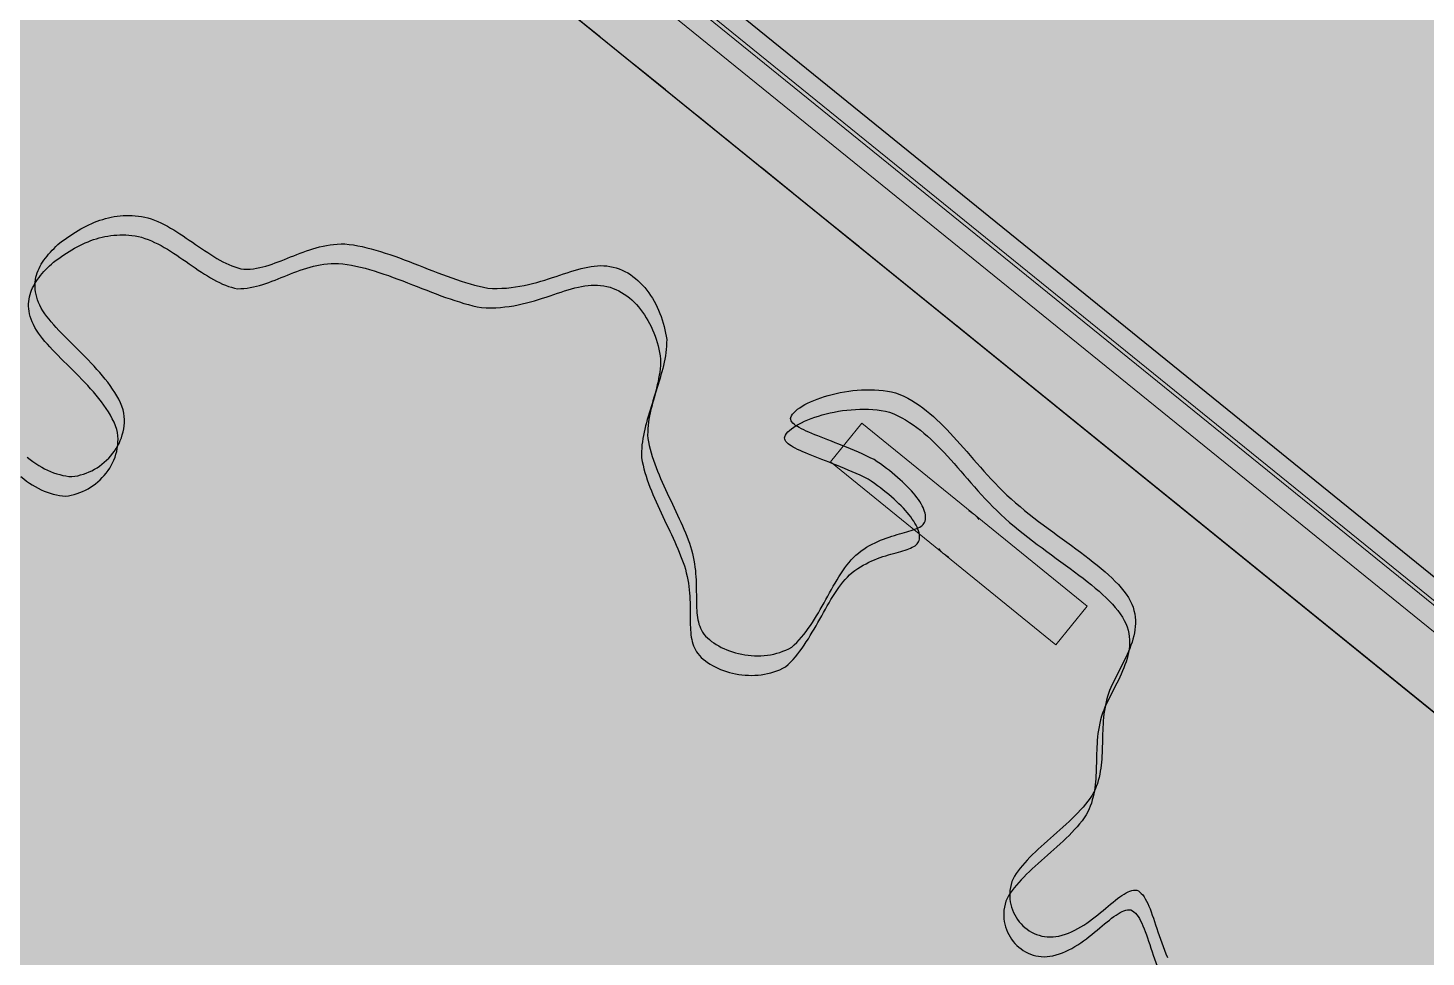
# Model space of a CAD drawing. Header units: metres. Extents: x 507649 to 508899, y 6966965 to 6967377.
# Drawn here: x 507818.413 to 507821.784, y 6967136.182 to 6967138.422 of the extents above; entities that cross this region are included whole.
import ezdxf

# ---------------------------------------------------------------- set-up
doc = ezdxf.new("R2010")
doc.units = ezdxf.units.M
doc.linetypes.add('Grid Line', pattern=[2.1, 1.2, -0.3, 0.3, -0.3])
doc.linetypes.add('Overhead', pattern=[0.004, 0.0025, -0.0015])
doc.layers.get('DEFPOINTS').update_dxf_attribs({"color": 11})
for name, color, linetype, lineweight in [('A-FLOR-OVHD', 252, 'Overhead', 5), ('A-WALL', 252, 'Continuous', 5), ('A-WALL-FNSH', 252, 'Continuous', 5), ('F-FIRE', 252, 'Continuous', 5)]:
    doc.layers.add(name, color=color, linetype=linetype, lineweight=lineweight)
for name, color, linetype in [('C_ARCH_BUILDING_OUTLINE', 5, 'Continuous'), ('C_TEXT_2.5', 7, 'Continuous'), ('mga2020VEG_TREE', 252, 'Continuous'), ('VEG_TREE', 252, 'Continuous')]:
    doc.layers.add(name, color=color, linetype=linetype)
doc.layers.add('C_HATCH_PR_BUILDING', color=7, linetype='Continuous', true_color=0xffffff)
doc.layers.add('HATCH_PAVEMENT_FOOTPATH', color=7, linetype='Continuous', true_color=0xffe8a3)
doc.layers.add('S-GRID', color=47, linetype='Continuous', lineweight=5, plot=False)

# ---------------------------------------------------------------- blocks, each defined once
blk = doc.blocks.new('XD_HATCH')
at = {"layer": 'C_HATCH_PR_BUILDING'}
h = blk.add_hatch(color=256, dxfattribs=at)
h.dxf.hatch_style = 1
h.paths.add_polyline_path([(507766.7115, 6967255.4419), (507736.5225, 6967229.2026), (507736.7065, 6967228.9886), (507736.6866, 6967228.9713), (507782.5664, 6967176.2259), (507795.6608, 6967161.1606), (507797.004, 6967162.3282), (507817.315, 6967142.7075), (507816.1899, 6967141.3183), (507902.111, 6967071.7319), (507911.8012, 6967083.7195), (507919.9177, 6967093.7604), (507927.2652, 6967102.8327), (507888.2111, 6967134.4624), (507891.1024, 6967138.2676), (507841.6235, 6967217.7421), (507824.7665, 6967203.095), (507829.3108, 6967190.6071), (507825.7524, 6967187.5143), (507795.4936, 6967222.4037)])
at = {"layer": 'HATCH_PAVEMENT_FOOTPATH'}
h = blk.add_hatch(color=256, dxfattribs=at)
h.dxf.hatch_style = 1
h.paths.add_polyline_path([(507816.1899, 6967141.3183), (507817.315, 6967142.7075), (507797.004, 6967162.3282), (507795.6608, 6967161.1606), (507782.5664, 6967176.2259), (507736.6866, 6967228.9713), (507736.7065, 6967228.9886), (507736.5214, 6967229.2015), (507736.2447, 6967228.918), (507736.5536, 6967228.4035), (507736.811, 6967227.9749), (507737.0684, 6967227.5462), (507737.3258, 6967227.1176), (507737.5832, 6967226.6889), (507737.8465, 6967226.2505), (507738.098, 6967225.8316), (507738.3554, 6967225.4029), (507738.6128, 6967224.9743), (507738.8702, 6967224.5456), (507739.1276, 6967224.1169), (507739.4345, 6967223.6057), (507739.6474, 6967223.266), (507739.9128, 6967222.8423), (507740.1782, 6967222.4185), (507740.4436, 6967221.9948), (507740.7089, 6967221.571), (507740.9743, 6967221.1472), (507741.2396, 6967220.7233), (507741.4107, 6967220.45), (507741.5049, 6967220.2995), (507741.7701, 6967219.8757), (507742.0353, 6967219.4518), (507742.3005, 6967219.0279), (507742.5657, 6967218.604), (507742.8309, 6967218.1801), (507743.096, 6967217.7562), (507743.3869, 6967217.2909), (507743.6292, 6967216.9125), (507743.9006, 6967216.4936), (507744.2244, 6967216.0001), (507744.4502, 6967215.6601), (507744.7285, 6967215.2457), (507745.0844, 6967214.7227), (507745.292, 6967214.4218), (507745.5774, 6967214.0122), (507745.865, 6967213.6043), (507746.1549, 6967213.1979), (507746.4471, 6967212.7932), (507746.7414, 6967212.39), (507747.038, 6967211.9885), (507747.3368, 6967211.5886), (507747.6378, 6967211.1904), (507747.9409, 6967210.7938), (507748.2463, 6967210.3989), (507748.5538, 6967210.0057), (507748.8634, 6967209.6142), (507749.1752, 6967209.2244), (507749.4892, 6967208.8363), (507749.8053, 6967208.45), (507750.1235, 6967208.0653), (507750.4438, 6967207.6825), (507750.7662, 6967207.3014), (507751.0907, 6967206.9221), (507751.4173, 6967206.5446), (507751.5715, 6967206.3679), (507751.7476, 6967206.173), (507752.4181, 6967205.4312), (507753.0887, 6967204.6893), (507753.7593, 6967203.9475), (507754.5816, 6967203.0378), (507755.1118, 6967202.4794), (507755.8005, 6967201.7543), (507756.4891, 6967201.0292), (507757.1778, 6967200.3041), (507757.8664, 6967199.579), (507758.555, 6967198.8539), (507758.7322, 6967198.6674), (507759.2437, 6967198.1288), (507759.9323, 6967197.4037), (507760.6209, 6967196.6786), (507761.3096, 6967195.9535), (507761.9982, 6967195.2284), (507762.6869, 6967194.5033), (507763.3755, 6967193.7782), (507764.0641, 6967193.0531), (507764.7528, 6967192.328), (507765.2763, 6967191.7767), (507765.4414, 6967191.6028), (507766.1301, 6967190.8777), (507766.8187, 6967190.1526), (507767.5073, 6967189.4275), (507768.196, 6967188.7024), (507768.8846, 6967187.9773), (507769.5732, 6967187.2522), (507770.2619, 6967186.5271), (507770.9505, 6967185.802), (507771.6392, 6967185.0769), (507772.3278, 6967184.3518), (507773.0164, 6967183.6267), (507773.7051, 6967182.9016), (507774.3937, 6967182.1765), (507775.0824, 6967181.4514), (507775.771, 6967180.7263), (507776.4596, 6967180.0012), (507777.1483, 6967179.2761), (507777.8369, 6967178.551), (507778.5256, 6967177.8259), (507779.2142, 6967177.1008), (507779.9028, 6967176.3756), (507780.5915, 6967175.6505), (507781.2801, 6967174.9254), (507781.9687, 6967174.2003), (507782.6574, 6967173.4752), (507783.346, 6967172.7501), (507784.0347, 6967172.025), (507784.7233, 6967171.2999), (507785.4119, 6967170.5748), (507786.1006, 6967169.8497), (507786.7892, 6967169.1246), (507787.4779, 6967168.3995), (507788.1665, 6967167.6744), (507788.8551, 6967166.9493), (507789.5438, 6967166.2242), (507790.2324, 6967165.4991), (507790.921, 6967164.774), (507791.6097, 6967164.0489), (507792.2983, 6967163.3238), (507792.987, 6967162.5987), (507793.6756, 6967161.8736), (507794.3642, 6967161.1484), (507795.0529, 6967160.4233), (507795.725, 6967159.7157), (507796.2809, 6967160.1993), (507797.07, 6967160.8858), (507797.2347, 6967160.7271), (507797.9547, 6967160.0331), (507798.6747, 6967159.3391), (507799.3947, 6967158.6451), (507800.1147, 6967157.9511), (507800.8347, 6967157.2571), (507801.5547, 6967156.5632), (507802.2747, 6967155.8692), (507802.9946, 6967155.1752), (507803.7146, 6967154.4812), (507804.4346, 6967153.7872), (507805.1546, 6967153.0932), (507805.8746, 6967152.3992), (507806.5946, 6967151.7053), (507807.3146, 6967151.0113), (507808.0346, 6967150.3173), (507808.7546, 6967149.6233), (507809.4745, 6967148.9293), (507810.1945, 6967148.2353), (507810.9145, 6967147.5413), (507811.6345, 6967146.8474), (507812.3545, 6967146.1534), (507813.0745, 6967145.4594), (507813.7945, 6967144.7654), (507814.5145, 6967144.0714), (507815.2345, 6967143.3774), (507815.8606, 6967142.7739), (507815.6056, 6967142.4588), (507814.9766, 6967141.6814), (507814.3476, 6967140.904), (507813.9412, 6967140.4659), (507814.0911, 6967140.3079), (507816.8801, 6967137.4403), (507817.5688, 6967136.7152), (507818.2574, 6967135.9901), (507818.946, 6967135.2649), (507819.6347, 6967134.5398), (507820.3233, 6967133.8147), (507821.145, 6967132.9496), (507821.7085, 6967132.3756), (507822.4091, 6967131.6621), (507823.1097, 6967130.9485), (507823.8103, 6967130.235), (507824.5109, 6967129.5214), (507825.2115, 6967128.8078), (507825.9121, 6967128.0943), (507826.6127, 6967127.3807), (507827.3133, 6967126.6672), (507828.0139, 6967125.9536), (507828.7145, 6967125.2401), (507828.9683, 6967124.9815), (507829.4231, 6967124.5396), (507830.1403, 6967123.8427), (507830.8575, 6967123.1459), (507831.5747, 6967122.449), (507832.292, 6967121.7522), (507833.0092, 6967121.0553), (507833.7264, 6967120.3585), (507834.4436, 6967119.6616), (507835.1608, 6967118.9647), (507835.878, 6967118.2679), (507836.2686, 6967117.8883), (507836.6079, 6967117.5998), (507837.3697, 6967116.952), (507838.1315, 6967116.3042), (507838.8933, 6967115.6564), (507839.6552, 6967115.0086), (507840.417, 6967114.3608), (507841.1788, 6967113.713), (507841.9406, 6967113.0652), (507842.7024, 6967112.4173), (507843.4642, 6967111.7695), (507844.226, 6967111.1217), (507844.9878, 6967110.4739), (507845.7496, 6967109.8261), (507846.5114, 6967109.1783), (507847.2732, 6967108.5305), (507848.035, 6967107.8827), (507848.7968, 6967107.2349), (507849.5586, 6967106.5871), (507850.3204, 6967105.9393), (507851.0822, 6967105.2915), (507851.844, 6967104.6437), (507852.6058, 6967103.9959), (507853.3676, 6967103.3481), (507854.1294, 6967102.7002), (507854.8912, 6967102.0524), (507855.6531, 6967101.4046), (507856.4149, 6967100.7568), (507856.6351, 6967100.5696), (507857.1905, 6967100.1358), (507857.9786, 6967099.5203), (507858.7667, 6967098.9048), (507859.5549, 6967098.2894), (507860.343, 6967097.6739), (507861.1312, 6967097.0584), (507861.9193, 6967096.4429), (507862.7074, 6967095.8274), (507863.4956, 6967095.2119), (507864.2837, 6967094.5964), (507865.0719, 6967093.9809), (507865.86, 6967093.3654), (507866.6481, 6967092.7499), (507867.0864, 6967092.4077), (507867.4386, 6967092.1413), (507868.2363, 6967091.5383), (507869.034, 6967090.9352), (507869.8317, 6967090.3321), (507870.6294, 6967089.7291), (507871.4271, 6967089.126), (507872.2248, 6967088.5229), (507873.0225, 6967087.9198), (507873.8202, 6967087.3168), (507874.6178, 6967086.7137), (507875.4155, 6967086.1106), (507876.2132, 6967085.5076), (507877.0109, 6967084.9045), (507877.8086, 6967084.3014), (507878.6063, 6967083.6984), (507879.394, 6967083.1043), (507880.2421, 6967082.5744), (507881.0901, 6967082.0445), (507881.9382, 6967081.5147), (507882.7863, 6967080.9848), (507883.6344, 6967080.455), (507884.4825, 6967079.9251), (507885.3306, 6967079.3952), (507886.1786, 6967078.8654), (507887.0267, 6967078.3355), (507887.8748, 6967077.8056), (507888.7229, 6967077.2758), (507889.571, 6967076.7459), (507890.419, 6967076.216), (507890.7858, 6967075.9869), (507891.2671, 6967075.6862), (507892.1152, 6967075.1563), (507892.9633, 6967074.6264), (507893.8114, 6967074.0966), (507894.6595, 6967073.5667), (507895.5069, 6967073.0375), (507895.9324, 6967072.7866), (507896.3677, 6967072.553), (507896.8119, 6967072.337), (507897.2644, 6967072.1389), (507897.7245, 6967071.9591), (507898.1914, 6967071.7978), (507898.3929, 6967071.7345), (507898.6643, 6967071.6553), (507899.1426, 6967071.5318), (507899.6255, 6967071.4275), (507900.1121, 6967071.3427), (507900.6017, 6967071.2774), (507901.0936, 6967071.2317), (507901.5868, 6967071.2057), (507902.0807, 6967071.1995), (507902.5745, 6967071.2132), (507903.0674, 6967071.2465), (507903.1734, 6967071.258), (507902.2987, 6967071.9641), (507902.111, 6967071.7319)])
blk = doc.blocks.new('BAC V TREE')
for p, q in [((2.4133, 15.3177), (2.4434, 15.3314)), ((2.4434, 15.3314), (2.4738, 15.3443)), ((2.4738, 15.3443), (2.5043, 15.3562)), ((2.5043, 15.3562), (2.5351, 15.3672)), ((2.5351, 15.3672), (2.5661, 15.3773)), ((2.5661, 15.3773), (2.5974, 15.3863)), ((2.5974, 15.3863), (2.6289, 15.3944)), ((2.6289, 15.3944), (2.6606, 15.4014)), ((2.6606, 15.4014), (2.6927, 15.4073)), ((2.6927, 15.4073), (2.725, 15.4121)), ((2.725, 15.4121), (2.7576, 15.4158)), ((2.7576, 15.4158), (2.7906, 15.4184)), ((2.7906, 15.4184), (2.8238, 15.4197)), ((2.8238, 15.4197), (2.8574, 15.4198)), ((2.8574, 15.4198), (2.8913, 15.4187)), ((2.8913, 15.4187), (2.9256, 15.4163)), ((2.9256, 15.4163), (2.9602, 15.4126)), ((2.9602, 15.4126), (2.9952, 15.4076)), ((2.9952, 15.4076), (3.0306, 15.4012)), ((3.0306, 15.4012), (3.0664, 15.3934)), ((3.0664, 15.3934), (3.1027, 15.3817)), ((3.1027, 15.3817), (3.1389, 15.3684)), ((3.1389, 15.3684), (3.1748, 15.3535)), ((3.1748, 15.3535), (3.2106, 15.3371)), ((3.2106, 15.3371), (3.2462, 15.3195)), ((2.1492, 15.1596), (2.178, 15.1799)), ((2.178, 15.1799), (2.207, 15.1996)), ((2.207, 15.1996), (2.236, 15.2186)), ((2.236, 15.2186), (2.2652, 15.237)), ((2.2652, 15.237), (2.2945, 15.2547)), ((2.2945, 15.2547), (2.3239, 15.2716)), ((2.3239, 15.2716), (2.3535, 15.2878)), ((2.3535, 15.2878), (2.3833, 15.3031)), ((2.3833, 15.3031), (2.4133, 15.3177)), ((3.2462, 15.3195), (3.2816, 15.3007)), ((3.2816, 15.3007), (3.3168, 15.2809)), ((3.3168, 15.2809), (3.3519, 15.2602)), ((3.3519, 15.2602), (3.3868, 15.2386)), ((3.3868, 15.2386), (3.4215, 15.2165)), ((3.4215, 15.2165), (3.4561, 15.1937)), ((3.4561, 15.1937), (3.4906, 15.1706)), ((1.9855, 15.014), (2.0055, 15.0352)), ((2.0055, 15.0352), (2.0261, 15.0561)), ((2.0261, 15.0561), (2.0475, 15.0767)), ((2.0475, 15.0767), (2.0694, 15.0971)), ((2.0694, 15.0971), (2.0918, 15.1173)), ((2.0918, 15.1173), (2.1205, 15.1387)), ((2.1205, 15.1387), (2.1492, 15.1596)), ((3.4906, 15.1706), (3.5249, 15.1472)), ((3.5249, 15.1472), (3.5591, 15.1237)), ((3.5591, 15.1237), (3.5932, 15.1001)), ((3.5932, 15.1001), (3.6272, 15.0766)), ((3.6272, 15.0766), (3.6611, 15.0534)), ((3.6611, 15.0534), (3.6948, 15.0305)), ((3.6948, 15.0305), (3.7285, 15.0082)), ((4.7867, 15.0155), (4.8223, 15.0284)), ((4.8223, 15.0284), (4.8583, 15.0407)), ((4.8583, 15.0407), (4.8948, 15.0523)), ((4.8948, 15.0523), (4.9317, 15.063)), ((4.9317, 15.063), (4.969, 15.0728)), ((4.969, 15.0728), (5.0069, 15.0815)), ((5.0069, 15.0815), (5.0453, 15.089)), ((5.0453, 15.089), (5.0843, 15.0952)), ((5.0843, 15.0952), (5.124, 15.1)), ((5.124, 15.1), (5.1643, 15.1031)), ((5.1643, 15.1031), (5.2054, 15.1046)), ((5.2054, 15.1046), (5.2472, 15.1042)), ((5.2472, 15.1042), (5.2946, 15.0997)), ((5.2946, 15.0997), (5.3427, 15.0933)), ((5.3427, 15.0933), (5.3915, 15.085)), ((5.3915, 15.085), (5.4409, 15.075)), ((5.4409, 15.075), (5.4909, 15.0635)), ((5.4909, 15.0635), (5.5414, 15.0506)), ((5.5414, 15.0506), (5.5924, 15.0363)), ((5.5924, 15.0363), (5.6439, 15.0208)), ((5.6439, 15.0208), (5.6957, 15.0042)), ((1.8714, 14.8574), (1.8846, 14.8808)), ((1.8846, 14.8808), (1.8989, 14.9038)), ((1.8989, 14.9038), (1.9143, 14.9265)), ((1.9143, 14.9265), (1.9307, 14.9488)), ((1.9307, 14.9488), (1.9481, 14.9708)), ((1.9481, 14.9708), (1.9664, 14.9926)), ((1.9664, 14.9926), (1.9855, 15.014)), ((3.7285, 15.0082), (3.7621, 14.9864)), ((3.7621, 14.9864), (3.7956, 14.9654)), ((3.7956, 14.9654), (3.8291, 14.9452)), ((3.8291, 14.9452), (3.8624, 14.9261)), ((3.8624, 14.9261), (3.8957, 14.9081)), ((3.8957, 14.9081), (3.929, 14.8913)), ((3.929, 14.8913), (3.9622, 14.8759)), ((3.9622, 14.8759), (3.9954, 14.862)), ((4.3734, 14.8604), (4.4077, 14.8707)), ((4.4077, 14.8707), (4.4418, 14.8818)), ((4.4418, 14.8818), (4.4759, 14.8937)), ((4.4759, 14.8937), (4.51, 14.9063)), ((4.51, 14.9063), (4.5441, 14.9194)), ((4.5441, 14.9194), (4.5783, 14.9329)), ((4.5783, 14.9329), (4.6125, 14.9467)), ((4.6125, 14.9467), (4.6469, 14.9606)), ((4.6469, 14.9606), (4.6815, 14.9746)), ((4.6815, 14.9746), (4.7163, 14.9885)), ((4.7163, 14.9885), (4.7513, 15.0022)), ((4.7513, 15.0022), (4.7867, 15.0155)), ((5.6957, 15.0042), (5.7479, 14.9867)), ((5.7479, 14.9867), (5.8003, 14.9684)), ((5.8003, 14.9684), (5.853, 14.9493)), ((5.853, 14.9493), (5.9058, 14.9297)), ((5.9058, 14.9297), (5.9588, 14.9096)), ((5.9588, 14.9096), (6.0119, 14.8892)), ((6.0119, 14.8892), (6.065, 14.8685)), ((6.065, 14.8685), (6.118, 14.8478)), ((8.0468, 14.8632), (8.0814, 14.8644)), ((8.0814, 14.8644), (8.1156, 14.8635)), ((1.817, 14.6831), (1.8203, 14.7093)), ((1.8203, 14.7093), (1.8252, 14.735)), ((1.8252, 14.735), (1.8317, 14.7603)), ((1.8317, 14.7603), (1.8396, 14.7851)), ((1.8396, 14.7851), (1.8489, 14.8096)), ((1.8489, 14.8096), (1.8595, 14.8337)), ((1.8595, 14.8337), (1.8714, 14.8574)), ((3.9954, 14.862), (4.0285, 14.8498)), ((4.0285, 14.8498), (4.0616, 14.8393)), ((4.0616, 14.8393), (4.0947, 14.8307)), ((4.0947, 14.8307), (4.1278, 14.8242)), ((4.1278, 14.8242), (4.1638, 14.8247)), ((4.1638, 14.8247), (4.1994, 14.8269)), ((4.1994, 14.8269), (4.2347, 14.8308)), ((4.2347, 14.8308), (4.2697, 14.8363)), ((4.2697, 14.8363), (4.3045, 14.8431)), ((4.3045, 14.8431), (4.339, 14.8512)), ((4.339, 14.8512), (4.3734, 14.8604)), ((6.118, 14.8478), (6.171, 14.827)), ((6.171, 14.827), (6.2239, 14.8065)), ((6.2239, 14.8065), (6.2766, 14.7862)), ((6.2766, 14.7862), (6.3291, 14.7662)), ((6.3291, 14.7662), (6.3813, 14.7468)), ((6.3813, 14.7468), (6.4332, 14.7281)), ((6.4332, 14.7281), (6.4847, 14.7101)), ((6.4847, 14.7101), (6.5358, 14.693)), ((7.4624, 14.7044), (7.5057, 14.718)), ((7.5057, 14.718), (7.5483, 14.7318)), ((7.5483, 14.7318), (7.5902, 14.7457)), ((7.5902, 14.7457), (7.6315, 14.7595)), ((7.6315, 14.7595), (7.6722, 14.7731)), ((7.6722, 14.7731), (7.7122, 14.7863)), ((7.7122, 14.7863), (7.7516, 14.799)), ((7.7516, 14.799), (7.7904, 14.811)), ((7.7904, 14.811), (7.8287, 14.8221)), ((7.8287, 14.8221), (7.8663, 14.8323)), ((7.8663, 14.8323), (7.9035, 14.8413)), ((7.9035, 14.8413), (7.9401, 14.8491)), ((7.9401, 14.8491), (7.9761, 14.8554)), ((7.9761, 14.8554), (8.0117, 14.8602)), ((8.0117, 14.8602), (8.0468, 14.8632)), ((8.1156, 14.8635), (8.1493, 14.8604)), ((8.1493, 14.8604), (8.1851, 14.8555)), ((8.1851, 14.8555), (8.22, 14.8484)), ((8.22, 14.8484), (8.2541, 14.8392)), ((8.2541, 14.8392), (8.2874, 14.828)), ((8.2874, 14.828), (8.3198, 14.8149)), ((8.3198, 14.8149), (8.3513, 14.7999)), ((8.3513, 14.7999), (8.3819, 14.7832)), ((8.3819, 14.7832), (8.4116, 14.7647)), ((8.4116, 14.7647), (8.4404, 14.7446)), ((8.4404, 14.7446), (8.4682, 14.7229)), ((8.4682, 14.7229), (8.4951, 14.6998)), ((1.8154, 14.6565), (1.817, 14.6831)), ((1.8154, 14.6295), (1.8154, 14.6565)), ((1.8172, 14.602), (1.8154, 14.6295)), ((1.8209, 14.574), (1.8172, 14.602)), ((1.8265, 14.5455), (1.8209, 14.574)), ((6.5358, 14.693), (6.5864, 14.6768)), ((6.5864, 14.6768), (6.6365, 14.6618)), ((6.6365, 14.6618), (6.686, 14.6481)), ((6.686, 14.6481), (6.7349, 14.6357)), ((6.7349, 14.6357), (6.7831, 14.6249)), ((6.7831, 14.6249), (6.8306, 14.6156)), ((6.8306, 14.6156), (6.8841, 14.6127)), ((6.8841, 14.6127), (6.9368, 14.612)), ((6.9368, 14.612), (6.9886, 14.6133)), ((6.9886, 14.6133), (7.0395, 14.6165)), ((7.0395, 14.6165), (7.0897, 14.6214)), ((7.0897, 14.6214), (7.139, 14.6278)), ((7.139, 14.6278), (7.1874, 14.6357)), ((7.1874, 14.6357), (7.2352, 14.6449)), ((7.2352, 14.6449), (7.2821, 14.6551)), ((7.2821, 14.6551), (7.3283, 14.6664)), ((7.3283, 14.6664), (7.3737, 14.6784)), ((7.3737, 14.6784), (7.4184, 14.6911)), ((7.4184, 14.6911), (7.4624, 14.7044)), ((8.4951, 14.6998), (8.5211, 14.6753)), ((8.5211, 14.6753), (8.546, 14.6494)), ((8.546, 14.6494), (8.57, 14.6223)), ((8.57, 14.6223), (8.593, 14.594)), ((8.593, 14.594), (8.615, 14.5646)), ((8.615, 14.5646), (8.6359, 14.5343)), ((1.834, 14.5165), (1.8265, 14.5455)), ((1.8436, 14.487), (1.834, 14.5165)), ((1.8552, 14.4569), (1.8436, 14.487)), ((1.869, 14.4264), (1.8552, 14.4569)), ((1.885, 14.3952), (1.869, 14.4264)), ((8.6359, 14.5343), (8.6558, 14.5029)), ((8.6558, 14.5029), (8.6746, 14.4707)), ((8.6746, 14.4707), (8.6924, 14.4377)), ((8.6924, 14.4377), (8.7091, 14.4041)), ((8.7091, 14.4041), (8.7247, 14.3697)), ((1.9033, 14.3635), (1.885, 14.3952)), ((1.9239, 14.3312), (1.9033, 14.3635)), ((1.9463, 14.3012), (1.9239, 14.3312)), ((1.9704, 14.2709), (1.9463, 14.3012)), ((1.996, 14.2403), (1.9704, 14.2709)), ((8.7247, 14.3697), (8.7392, 14.3348)), ((8.7392, 14.3348), (8.7525, 14.2995)), ((8.7525, 14.2995), (8.7648, 14.2637)), ((8.7648, 14.2637), (8.7759, 14.2276)), ((2.0229, 14.2096), (1.996, 14.2403)), ((2.0511, 14.1786), (2.0229, 14.2096)), ((2.0803, 14.1473), (2.0511, 14.1786)), ((2.1105, 14.1158), (2.0803, 14.1473)), ((2.1415, 14.0841), (2.1105, 14.1158)), ((8.7759, 14.2276), (8.7858, 14.1912)), ((8.7858, 14.1912), (8.7945, 14.1547)), ((8.7945, 14.1547), (8.8021, 14.1181)), ((8.8021, 14.1181), (8.8085, 14.0814)), ((2.1733, 14.052), (2.1415, 14.0841)), ((2.2056, 14.0197), (2.1733, 14.052)), ((2.2384, 13.9871), (2.2056, 14.0197)), ((2.2716, 13.9543), (2.2384, 13.9871)), ((2.3049, 13.9211), (2.2716, 13.9543)), ((8.8086, 13.9362), (8.8044, 13.9004)), ((8.8085, 14.0814), (8.8136, 14.0448)), ((8.8116, 13.9722), (8.8086, 13.9362)), ((8.8133, 14.0084), (8.8116, 13.9722)), ((8.8136, 14.0448), (8.8133, 14.0084)), ((2.3383, 13.8876), (2.3049, 13.9211)), ((2.3716, 13.8539), (2.3383, 13.8876)), ((2.4048, 13.8198), (2.3716, 13.8539)), ((2.4376, 13.7854), (2.4048, 13.8198)), ((2.4701, 13.7507), (2.4376, 13.7854)), ((8.7858, 13.7939), (8.7779, 13.7586)), ((8.7929, 13.8292), (8.7858, 13.7939)), ((8.7991, 13.8648), (8.7929, 13.8292)), ((8.8044, 13.9004), (8.7991, 13.8648)), ((2.5019, 13.7156), (2.4701, 13.7507)), ((2.5331, 13.6802), (2.5019, 13.7156)), ((2.5634, 13.6445), (2.5331, 13.6802)), ((2.5928, 13.6084), (2.5634, 13.6445)), ((8.7504, 13.6534), (8.7403, 13.6185)), ((8.7601, 13.6884), (8.7504, 13.6534)), ((8.7693, 13.7234), (8.7601, 13.6884)), ((8.7779, 13.7586), (8.7693, 13.7234)), ((2.6212, 13.5719), (2.5928, 13.6084)), ((2.6483, 13.5351), (2.6212, 13.5719)), ((2.6741, 13.4979), (2.6483, 13.5351)), ((2.6984, 13.4603), (2.6741, 13.4979)), ((8.698, 13.4793), (8.6874, 13.4446)), ((8.7087, 13.5141), (8.698, 13.4793)), ((8.7194, 13.5489), (8.7087, 13.5141)), ((8.7299, 13.5837), (8.7194, 13.5489)), ((8.7403, 13.6185), (8.7299, 13.5837)), ((10.7832, 13.4663), (10.8301, 13.4736)), ((10.8301, 13.4736), (10.8776, 13.4796)), ((10.8776, 13.4796), (10.9255, 13.4843)), ((10.9255, 13.4843), (10.9736, 13.4876)), ((10.9736, 13.4876), (11.0218, 13.4894)), ((11.0218, 13.4894), (11.0699, 13.4898)), ((11.0699, 13.4898), (11.1179, 13.4885)), ((11.1179, 13.4885), (11.1654, 13.4856)), ((11.1654, 13.4856), (11.2125, 13.481)), ((11.2125, 13.481), (11.2589, 13.4746)), ((11.2589, 13.4746), (11.3046, 13.4663)), ((2.7212, 13.4224), (2.6984, 13.4603)), ((2.7422, 13.384), (2.7212, 13.4224)), ((2.7614, 13.3453), (2.7422, 13.384)), ((2.7786, 13.3061), (2.7614, 13.3453)), ((8.6572, 13.3402), (8.6479, 13.3053)), ((8.6669, 13.375), (8.6572, 13.3402)), ((8.677, 13.4098), (8.6669, 13.375)), ((8.6874, 13.4446), (8.677, 13.4098)), ((10.315, 13.3075), (10.344, 13.3243)), ((10.344, 13.3243), (10.3754, 13.3406)), ((10.3754, 13.3406), (10.4089, 13.3565)), ((10.4089, 13.3565), (10.4444, 13.3719)), ((10.4444, 13.3719), (10.4818, 13.3866)), ((10.4818, 13.3866), (10.5209, 13.4006)), ((10.5209, 13.4006), (10.5616, 13.4139)), ((10.5616, 13.4139), (10.6036, 13.4263)), ((10.6036, 13.4263), (10.647, 13.4378)), ((10.647, 13.4378), (10.6915, 13.4484)), ((10.6915, 13.4484), (10.7369, 13.4579)), ((10.7369, 13.4579), (10.7832, 13.4663)), ((11.3046, 13.4663), (11.3492, 13.4561)), ((11.3492, 13.4561), (11.3957, 13.4374)), ((11.3957, 13.4374), (11.4409, 13.4169)), ((11.4409, 13.4169), (11.485, 13.3944)), ((11.485, 13.3944), (11.5281, 13.3702)), ((11.5281, 13.3702), (11.5702, 13.3443)), ((11.5702, 13.3443), (11.6114, 13.3168)), ((11.6114, 13.3168), (11.6518, 13.2878)), ((2.7937, 13.2665), (2.7786, 13.3061)), ((2.8, 13.2305), (2.7937, 13.2665)), ((2.804, 13.1948), (2.8, 13.2305)), ((2.8057, 13.1595), (2.804, 13.1948)), ((8.6177, 13.1651), (8.6123, 13.1298)), ((8.624, 13.2003), (8.6177, 13.1651)), ((8.6312, 13.2354), (8.624, 13.2003)), ((8.6392, 13.2704), (8.6312, 13.2354)), ((8.6479, 13.3053), (8.6392, 13.2704)), ((10.187, 13.1709), (10.1885, 13.1838)), ((10.1888, 13.1581), (10.187, 13.1709)), ((10.1885, 13.1838), (10.1973, 13.2016)), ((10.1973, 13.2016), (10.2094, 13.2195)), ((10.2094, 13.2195), (10.2247, 13.2374)), ((10.2247, 13.2374), (10.2431, 13.2552)), ((10.2431, 13.2552), (10.2644, 13.2729)), ((10.2644, 13.2729), (10.2884, 13.2903)), ((10.2884, 13.2903), (10.315, 13.3075)), ((11.6518, 13.2878), (11.6914, 13.2572)), ((11.6914, 13.2572), (11.7304, 13.2253)), ((11.7304, 13.2253), (11.7688, 13.1921)), ((11.7688, 13.1921), (11.8067, 13.1576)), ((2.7826, 12.99), (2.7912, 13.0228)), ((2.7912, 13.0228), (2.7978, 13.0562)), ((2.7978, 13.0562), (2.8025, 13.0901)), ((2.8025, 13.0901), (2.8051, 13.1245)), ((2.8051, 13.1245), (2.8057, 13.1595)), ((8.603, 13.023), (8.6025, 12.9871)), ((8.6048, 13.0587), (8.603, 13.023)), ((8.608, 13.0943), (8.6048, 13.0587)), ((8.6123, 13.1298), (8.608, 13.0943)), ((10.1937, 13.1454), (10.1888, 13.1581)), ((10.2017, 13.1328), (10.1937, 13.1454)), ((10.2125, 13.1202), (10.2017, 13.1328)), ((10.2262, 13.1077), (10.2125, 13.1202)), ((10.2425, 13.0952), (10.2262, 13.1077)), ((10.2613, 13.0826), (10.2425, 13.0952)), ((10.2825, 13.07), (10.2613, 13.0826)), ((10.306, 13.0573), (10.2825, 13.07)), ((10.3317, 13.0444), (10.306, 13.0573)), ((10.3594, 13.0314), (10.3317, 13.0444)), ((10.3891, 13.0182), (10.3594, 13.0314)), ((10.4205, 13.0048), (10.3891, 13.0182)), ((11.8067, 13.1576), (11.8442, 13.1219)), ((11.8442, 13.1219), (11.8813, 13.0852)), ((11.8813, 13.0852), (11.9182, 13.0474)), ((11.9182, 13.0474), (11.9549, 13.0087)), ((11.9549, 13.0087), (11.9915, 12.9692)), ((2.7135, 12.8374), (2.7306, 12.8663)), ((2.7306, 12.8663), (2.7461, 12.896)), ((2.7461, 12.896), (2.76, 12.9266)), ((2.76, 12.9266), (2.7722, 12.958)), ((2.7722, 12.958), (2.7826, 12.99)), ((8.6025, 12.9871), (8.6034, 12.951)), ((8.6034, 12.951), (8.6109, 12.9111)), ((8.6109, 12.9111), (8.6198, 12.8711)), ((8.6198, 12.8711), (8.63, 12.8308)), ((10.4537, 12.9912), (10.4205, 13.0048)), ((10.4883, 12.9773), (10.4537, 12.9912)), ((10.5244, 12.963), (10.4883, 12.9773)), ((10.5618, 12.9485), (10.5244, 12.963)), ((10.6004, 12.9336), (10.5618, 12.9485)), ((10.6401, 12.9182), (10.6004, 12.9336)), ((10.6807, 12.9025), (10.6401, 12.9182)), ((10.7221, 12.8863), (10.6807, 12.9025)), ((10.7642, 12.8696), (10.7221, 12.8863)), ((10.8069, 12.8524), (10.7642, 12.8696)), ((10.85, 12.8346), (10.8069, 12.8524)), ((11.9915, 12.9692), (12.0281, 12.9288)), ((12.0281, 12.9288), (12.0647, 12.8877)), ((12.0647, 12.8877), (12.1015, 12.846)), ((1.7296, 12.7429), (1.7607, 12.7179)), ((1.7607, 12.7179), (1.7922, 12.6943)), ((2.5827, 12.6857), (2.6075, 12.7081)), ((2.6075, 12.7081), (2.6313, 12.7318)), ((2.6313, 12.7318), (2.6538, 12.7566)), ((2.6538, 12.7566), (2.6751, 12.7826)), ((2.6751, 12.7826), (2.695, 12.8095)), ((2.695, 12.8095), (2.7135, 12.8374)), ((8.63, 12.8308), (8.6414, 12.7905)), ((8.6414, 12.7905), (8.6538, 12.75)), ((8.6538, 12.75), (8.6673, 12.7094)), ((8.6673, 12.7094), (8.6816, 12.6687)), ((10.8935, 12.8163), (10.85, 12.8346)), ((10.9372, 12.7974), (10.8935, 12.8163)), ((10.9809, 12.7778), (10.9372, 12.7974)), ((11.0246, 12.7576), (10.9809, 12.7778)), ((11.0681, 12.7367), (11.0246, 12.7576)), ((11.1114, 12.715), (11.0681, 12.7367)), ((11.1468, 12.6913), (11.1114, 12.715)), ((12.1015, 12.846), (12.1385, 12.8038)), ((12.1385, 12.8038), (12.1757, 12.761)), ((12.1757, 12.761), (12.2134, 12.7178)), ((12.2134, 12.7178), (12.2515, 12.6743)), ((1.7922, 12.6943), (1.8242, 12.6721)), ((1.8242, 12.6721), (1.8565, 12.6514)), ((1.8565, 12.6514), (1.8891, 12.6321)), ((1.8891, 12.6321), (1.922, 12.6144)), ((1.922, 12.6144), (1.9551, 12.5981)), ((1.9551, 12.5981), (1.9884, 12.5835)), ((1.9884, 12.5835), (2.0218, 12.5704)), ((2.0218, 12.5704), (2.0553, 12.559)), ((2.0553, 12.559), (2.0888, 12.5493)), ((2.0888, 12.5493), (2.1224, 12.5412)), ((2.288, 12.5377), (2.3201, 12.5454)), ((2.3201, 12.5454), (2.3519, 12.5549)), ((2.3519, 12.5549), (2.3832, 12.5659)), ((2.3832, 12.5659), (2.4139, 12.5786)), ((2.4139, 12.5786), (2.444, 12.5929)), ((2.444, 12.5929), (2.4734, 12.6086)), ((2.4734, 12.6086), (2.502, 12.6259)), ((2.502, 12.6259), (2.5298, 12.6445)), ((2.5298, 12.6445), (2.5567, 12.6644)), ((2.5567, 12.6644), (2.5827, 12.6857)), ((8.6816, 12.6687), (8.6969, 12.628)), ((8.6969, 12.628), (8.7129, 12.5872)), ((8.7129, 12.5872), (8.7296, 12.5464)), ((8.7296, 12.5464), (8.7469, 12.5055)), ((11.1815, 12.6672), (11.1468, 12.6913)), ((11.2154, 12.6429), (11.1815, 12.6672)), ((11.2485, 12.6183), (11.2154, 12.6429)), ((11.2808, 12.5935), (11.2485, 12.6183)), ((11.3122, 12.5686), (11.2808, 12.5935)), ((11.3426, 12.5436), (11.3122, 12.5686)), ((11.372, 12.5185), (11.3426, 12.5436)), ((12.2515, 12.6743), (12.2901, 12.6305)), ((12.2901, 12.6305), (12.3293, 12.5865)), ((12.3293, 12.5865), (12.3692, 12.5424)), ((12.3692, 12.5424), (12.4099, 12.4983)), ((2.1224, 12.5412), (2.1559, 12.5349)), ((2.1559, 12.5349), (2.1894, 12.5304)), ((2.1894, 12.5304), (2.2227, 12.5276)), ((2.2227, 12.5276), (2.2555, 12.5317)), ((2.2555, 12.5317), (2.288, 12.5377)), ((8.7469, 12.5055), (8.7646, 12.4647)), ((8.7646, 12.4647), (8.7829, 12.4239)), ((8.7829, 12.4239), (8.8014, 12.3832)), ((11.4005, 12.4933), (11.372, 12.5185)), ((11.4278, 12.4682), (11.4005, 12.4933)), ((11.454, 12.4431), (11.4278, 12.4682)), ((11.479, 12.4181), (11.454, 12.4431)), ((11.5028, 12.3933), (11.479, 12.4181)), ((11.5254, 12.3687), (11.5028, 12.3933)), ((12.4099, 12.4983), (12.4514, 12.4542)), ((12.4514, 12.4542), (12.4939, 12.4102)), ((12.4939, 12.4102), (12.5373, 12.3664)), ((8.8014, 12.3832), (8.8203, 12.3425)), ((8.8203, 12.3425), (8.8393, 12.3019)), ((8.8393, 12.3019), (8.8584, 12.2614)), ((8.8584, 12.2614), (8.8775, 12.2211)), ((11.5466, 12.3443), (11.5254, 12.3687)), ((11.5665, 12.3202), (11.5466, 12.3443)), ((11.585, 12.2963), (11.5665, 12.3202)), ((11.602, 12.2729), (11.585, 12.2963)), ((11.6175, 12.2498), (11.602, 12.2729)), ((11.6315, 12.2272), (11.6175, 12.2498)), ((12.5373, 12.3664), (12.5819, 12.3229)), ((12.5819, 12.3229), (12.6297, 12.2795)), ((12.6297, 12.2795), (12.6786, 12.2367)), ((12.6786, 12.2367), (12.7284, 12.1946)), ((8.8775, 12.2211), (8.8966, 12.1809)), ((8.8966, 12.1809), (8.9155, 12.1408)), ((8.9155, 12.1408), (8.9341, 12.1009)), ((8.9341, 12.1009), (8.9525, 12.0613)), ((11.6439, 12.2051), (11.6315, 12.2272)), ((11.6547, 12.1835), (11.6439, 12.2051)), ((11.6638, 12.1625), (11.6547, 12.1835)), ((11.6712, 12.1421), (11.6638, 12.1625)), ((11.6768, 12.1223), (11.6712, 12.1421)), ((11.6806, 12.1033), (11.6768, 12.1223)), ((11.6825, 12.085), (11.6806, 12.1033)), ((11.6825, 12.0674), (11.6825, 12.085)), ((12.7284, 12.1946), (12.779, 12.153)), ((12.779, 12.153), (12.8302, 12.112)), ((12.8302, 12.112), (12.8819, 12.0715)), ((8.9525, 12.0613), (8.9704, 12.0218)), ((8.9704, 12.0218), (8.9878, 11.9826)), ((8.9878, 11.9826), (9.0047, 11.9437)), ((9.0047, 11.9437), (9.0209, 11.905)), ((11.4737, 11.9158), (11.4982, 11.923)), ((11.4982, 11.923), (11.5215, 11.9302)), ((11.5215, 11.9302), (11.5436, 11.9374)), ((11.5436, 11.9374), (11.5644, 11.9448)), ((11.5644, 11.9448), (11.5837, 11.9525)), ((11.5837, 11.9525), (11.6015, 11.9605)), ((11.6015, 11.9605), (11.6176, 11.9688)), ((11.6176, 11.9688), (11.632, 11.9777)), ((11.632, 11.9777), (11.6446, 11.9872)), ((11.6446, 11.9872), (11.6553, 11.9974)), ((11.6553, 11.9974), (11.664, 12.0083)), ((11.664, 12.0083), (11.6706, 12.0201)), ((11.6706, 12.0201), (11.6766, 12.035)), ((11.6766, 12.035), (11.6806, 12.0508)), ((11.6806, 12.0508), (11.6825, 12.0674)), ((12.8819, 12.0715), (12.9341, 12.0315)), ((12.9341, 12.0315), (12.9864, 11.992)), ((12.9864, 11.992), (13.0389, 11.953)), ((13.0389, 11.953), (13.0913, 11.9143)), ((9.0209, 11.905), (9.0364, 11.8667)), ((9.0364, 11.8667), (9.0511, 11.8286)), ((9.0511, 11.8286), (9.0648, 11.7909)), ((9.0648, 11.7909), (9.0776, 11.7536)), ((11.0592, 11.7624), (11.0904, 11.7793)), ((11.0904, 11.7793), (11.1217, 11.7949)), ((11.1217, 11.7949), (11.1531, 11.8094)), ((11.1531, 11.8094), (11.1844, 11.8227)), ((11.1844, 11.8227), (11.2155, 11.835)), ((11.2155, 11.835), (11.2464, 11.8465)), ((11.2464, 11.8465), (11.277, 11.8571)), ((11.277, 11.8571), (11.3071, 11.867)), ((11.3071, 11.867), (11.3367, 11.8762)), ((11.3367, 11.8762), (11.3657, 11.8849)), ((11.3657, 11.8849), (11.394, 11.8931)), ((11.394, 11.8931), (11.4215, 11.9009)), ((11.4215, 11.9009), (11.4481, 11.9085)), ((11.4481, 11.9085), (11.4737, 11.9158)), ((13.0913, 11.9143), (13.1436, 11.8761)), ((13.1436, 11.8761), (13.1956, 11.8382)), ((13.1956, 11.8382), (13.2472, 11.8007)), ((13.2472, 11.8007), (13.2982, 11.7634)), ((9.0776, 11.7536), (9.0892, 11.7166)), ((9.0892, 11.7166), (9.0994, 11.6771)), ((9.0994, 11.6771), (9.1082, 11.6382)), ((9.1082, 11.6382), (9.1157, 11.6)), ((10.8583, 11.6036), (10.8829, 11.6305)), ((10.8829, 11.6305), (10.9082, 11.656)), ((10.9082, 11.656), (10.9374, 11.6806)), ((10.9374, 11.6806), (10.9672, 11.7034)), ((10.9672, 11.7034), (10.9975, 11.7246)), ((10.9975, 11.7246), (11.0282, 11.7442)), ((11.0282, 11.7442), (11.0592, 11.7624)), ((13.2982, 11.7634), (13.3485, 11.7265)), ((13.3485, 11.7265), (13.398, 11.6898)), ((13.398, 11.6898), (13.4465, 11.6534)), ((13.4465, 11.6534), (13.4939, 11.6171)), ((13.4939, 11.6171), (13.5401, 11.581)), ((9.1157, 11.6), (9.1219, 11.5624)), ((9.1219, 11.5624), (9.1271, 11.5254)), ((9.1271, 11.5254), (9.1313, 11.489)), ((9.1313, 11.489), (9.1347, 11.4533)), ((10.7441, 11.4504), (10.766, 11.4831)), ((10.766, 11.4831), (10.7883, 11.5149)), ((10.7883, 11.5149), (10.8111, 11.5457)), ((10.8111, 11.5457), (10.8344, 11.5752)), ((10.8344, 11.5752), (10.8583, 11.6036)), ((13.5401, 11.581), (13.5849, 11.5451)), ((13.5849, 11.5451), (13.6283, 11.5093)), ((13.6283, 11.5093), (13.67, 11.4736)), ((13.67, 11.4736), (13.71, 11.4379)), ((9.1347, 11.4533), (9.1372, 11.4182)), ((9.1372, 11.4182), (9.1391, 11.3837)), ((9.1391, 11.3837), (9.1405, 11.3498)), ((9.1405, 11.3498), (9.1413, 11.3166)), ((9.1413, 11.3166), (9.1419, 11.284)), ((10.6392, 11.2759), (10.6598, 11.3119)), ((10.6598, 11.3119), (10.6805, 11.3475)), ((10.6805, 11.3475), (10.7014, 11.3825)), ((10.7014, 11.3825), (10.7226, 11.4168)), ((10.7226, 11.4168), (10.7441, 11.4504)), ((13.71, 11.4379), (13.748, 11.4023)), ((13.748, 11.4023), (13.784, 11.3667)), ((13.784, 11.3667), (13.8179, 11.3311)), ((13.8179, 11.3311), (13.8495, 11.2955)), ((9.1419, 11.284), (9.1421, 11.252)), ((9.1421, 11.252), (9.1423, 11.2207)), ((9.1423, 11.2207), (9.1424, 11.1899)), ((9.1424, 11.1899), (9.1426, 11.1598)), ((9.1426, 11.1598), (9.1429, 11.1303)), ((10.5571, 11.1293), (10.5777, 11.1661)), ((10.5777, 11.1661), (10.5982, 11.2029)), ((10.5982, 11.2029), (10.6187, 11.2395)), ((10.6187, 11.2395), (10.6392, 11.2759)), ((13.8495, 11.2955), (13.8786, 11.2597)), ((13.8786, 11.2597), (13.9052, 11.2239)), ((13.9052, 11.2239), (13.929, 11.1879)), ((13.929, 11.1879), (13.95, 11.1518)), ((13.95, 11.1518), (13.9667, 11.1155)), ((9.1429, 11.1303), (9.1435, 11.1015)), ((9.1435, 11.1015), (9.1446, 11.0732)), ((9.1446, 11.0732), (9.1461, 11.0456)), ((9.1461, 11.0456), (9.1482, 11.0186)), ((9.1482, 11.0186), (9.151, 10.9923)), ((10.4726, 10.9834), (10.4941, 11.0194)), ((10.4941, 11.0194), (10.5153, 11.0558)), ((10.5153, 11.0558), (10.5363, 11.0925)), ((10.5363, 11.0925), (10.5571, 11.1293)), ((13.9667, 11.1155), (13.9803, 11.0793)), ((13.9803, 11.0793), (13.991, 11.0433)), ((13.991, 11.0433), (13.9989, 11.0076)), ((13.9989, 11.0076), (14.0041, 10.972)), ((9.151, 10.9923), (9.1546, 10.9665)), ((9.1546, 10.9665), (9.1591, 10.9414)), ((9.1591, 10.9414), (9.1647, 10.9169)), ((9.1647, 10.9169), (9.1714, 10.893)), ((9.1714, 10.893), (9.1793, 10.8698)), ((9.1793, 10.8698), (9.1885, 10.8471)), ((9.1885, 10.8471), (9.1992, 10.8251)), ((10.3582, 10.8118), (10.3821, 10.8446)), ((10.3821, 10.8446), (10.4055, 10.8783)), ((10.4055, 10.8783), (10.4283, 10.9127)), ((10.4283, 10.9127), (10.4507, 10.9478)), ((10.4507, 10.9478), (10.4726, 10.9834)), ((14.0057, 10.8663), (14.0019, 10.8314)), ((14.0041, 10.972), (14.0069, 10.9366)), ((14.0074, 10.9014), (14.0057, 10.8663)), ((14.0069, 10.9366), (14.0074, 10.9014)), ((9.1992, 10.8251), (9.2114, 10.8037)), ((9.2114, 10.8037), (9.2253, 10.7829)), ((9.2253, 10.7829), (9.2441, 10.7616)), ((9.2441, 10.7616), (9.2647, 10.741)), ((9.2647, 10.741), (9.2868, 10.7212)), ((9.2868, 10.7212), (9.3105, 10.7023)), ((9.3105, 10.7023), (9.3356, 10.6842)), ((9.3356, 10.6842), (9.362, 10.6671)), ((10.2272, 10.6637), (10.2551, 10.6908)), ((10.2551, 10.6908), (10.282, 10.7193)), ((10.282, 10.7193), (10.3082, 10.749)), ((10.3082, 10.749), (10.3335, 10.7799)), ((10.3335, 10.7799), (10.3582, 10.8118)), ((13.9693, 10.6932), (13.9575, 10.659)), ((13.9798, 10.7275), (13.9693, 10.6932)), ((13.9888, 10.762), (13.9798, 10.7275)), ((13.9963, 10.7966), (13.9888, 10.762)), ((14.0019, 10.8314), (13.9963, 10.7966)), ((9.362, 10.6671), (9.3896, 10.6509)), ((9.3896, 10.6509), (9.4184, 10.6357)), ((9.4184, 10.6357), (9.4483, 10.6215)), ((9.4483, 10.6215), (9.4791, 10.6084)), ((9.4791, 10.6084), (9.5109, 10.5963)), ((9.5109, 10.5963), (9.5434, 10.5854)), ((9.5434, 10.5854), (9.5767, 10.5756)), ((9.5767, 10.5756), (9.6106, 10.5671)), ((9.6106, 10.5671), (9.645, 10.5597)), ((9.645, 10.5597), (9.6799, 10.5536)), ((9.6799, 10.5536), (9.7152, 10.5489)), ((9.7152, 10.5489), (9.7507, 10.5454)), ((9.7507, 10.5454), (9.7864, 10.5433)), ((9.7864, 10.5433), (9.8223, 10.5427)), ((9.8223, 10.5427), (9.8581, 10.5434)), ((9.8581, 10.5434), (9.8939, 10.5457)), ((9.8939, 10.5457), (9.9296, 10.5494)), ((9.9296, 10.5494), (9.9649, 10.5547)), ((9.9649, 10.5547), (10, 10.5616)), ((10, 10.5616), (10.0346, 10.5701)), ((10.0346, 10.5701), (10.0687, 10.5803)), ((10.0687, 10.5803), (10.1023, 10.5921)), ((10.1023, 10.5921), (10.1351, 10.6056)), ((10.1351, 10.6056), (10.1672, 10.6209)), ((10.1672, 10.6209), (10.1984, 10.638)), ((10.1984, 10.638), (10.2272, 10.6637)), ((13.9157, 10.5571), (13.9001, 10.5233)), ((13.9306, 10.5909), (13.9157, 10.5571)), ((13.9446, 10.6249), (13.9306, 10.5909)), ((13.9575, 10.659), (13.9446, 10.6249)), ((13.8332, 10.3891), (13.8161, 10.3557)), ((13.8503, 10.4225), (13.8332, 10.3891)), ((13.8673, 10.456), (13.8503, 10.4225)), ((13.8839, 10.4896), (13.8673, 10.456)), ((13.9001, 10.5233), (13.8839, 10.4896)), ((13.7506, 10.2227), (13.7356, 10.1896)), ((13.7662, 10.2559), (13.7506, 10.2227)), ((13.7825, 10.2891), (13.7662, 10.2559)), ((13.7992, 10.3224), (13.7825, 10.2891)), ((13.8161, 10.3557), (13.7992, 10.3224)), ((13.6965, 10.0903), (13.6863, 10.051)), ((13.7084, 10.1234), (13.6965, 10.0903)), ((13.7215, 10.1565), (13.7084, 10.1234)), ((13.7356, 10.1896), (13.7215, 10.1565)), ((13.6637, 9.9355), (13.6585, 9.8976)), ((13.67, 9.9736), (13.6637, 9.9355)), ((13.6775, 10.0121), (13.67, 9.9736)), ((13.6863, 10.051), (13.6775, 10.0121)), ((13.6479, 9.7862), (13.6458, 9.7497)), ((13.6507, 9.823), (13.6479, 9.7862)), ((13.6541, 9.8602), (13.6507, 9.823)), ((13.6585, 9.8976), (13.6541, 9.8602)), ((13.6412, 9.6063), (13.6405, 9.5711)), ((13.642, 9.6418), (13.6412, 9.6063)), ((13.6429, 9.6775), (13.642, 9.6418)), ((13.6442, 9.7134), (13.6429, 9.6775)), ((13.6458, 9.7497), (13.6442, 9.7134)), ((13.6375, 9.4668), (13.6359, 9.4324)), ((13.6387, 9.5013), (13.6375, 9.4668)), ((13.6397, 9.5361), (13.6387, 9.5013)), ((13.6405, 9.5711), (13.6397, 9.5361)), ((13.6232, 9.2964), (13.618, 9.2628)), ((13.6275, 9.3302), (13.6232, 9.2964)), ((13.631, 9.3641), (13.6275, 9.3302)), ((13.6337, 9.3982), (13.631, 9.3641)), ((13.6359, 9.4324), (13.6337, 9.3982)), ((13.5954, 9.1625), (13.5852, 9.1292)), ((13.6042, 9.1958), (13.5954, 9.1625)), ((13.6116, 9.2293), (13.6042, 9.1958)), ((13.618, 9.2628), (13.6116, 9.2293)), ((13.5283, 8.9967), (13.5058, 8.9639)), ((13.5452, 9.0298), (13.5283, 8.9967)), ((13.5602, 9.0629), (13.5452, 9.0298)), ((13.5735, 9.096), (13.5602, 9.0629)), ((13.5852, 9.1292), (13.5735, 9.096)), ((13.3988, 8.8347), (13.3687, 8.8028)), ((13.4278, 8.8667), (13.3988, 8.8347)), ((13.4554, 8.8989), (13.4278, 8.8667)), ((13.4814, 8.9313), (13.4554, 8.8989)), ((13.5058, 8.9639), (13.4814, 8.9313)), ((13.2386, 8.6767), (13.2044, 8.6455)), ((13.2722, 8.708), (13.2386, 8.6767)), ((13.3052, 8.7394), (13.2722, 8.708)), ((13.3374, 8.771), (13.3052, 8.7394)), ((13.3687, 8.8028), (13.3374, 8.771)), ((13.0657, 8.5221), (13.0312, 8.4915)), ((13.1004, 8.5528), (13.0657, 8.5221)), ((13.1352, 8.5836), (13.1004, 8.5528)), ((13.1699, 8.6145), (13.1352, 8.5836)), ((13.2044, 8.6455), (13.1699, 8.6145)), ((12.8983, 8.3701), (12.8671, 8.3399)), ((12.9305, 8.4003), (12.8983, 8.3701)), ((12.9634, 8.4306), (12.9305, 8.4003)), ((12.9971, 8.461), (12.9634, 8.4306)), ((13.0312, 8.4915), (12.9971, 8.461)), ((12.7545, 8.2198), (12.7302, 8.1899)), ((12.7805, 8.2498), (12.7545, 8.2198)), ((12.8081, 8.2797), (12.7805, 8.2498)), ((12.8369, 8.3098), (12.8081, 8.2797)), ((12.8671, 8.3399), (12.8369, 8.3098)), ((12.6526, 8.0707), (12.6388, 8.0409)), ((12.6688, 8.1004), (12.6526, 8.0707)), ((12.6872, 8.1302), (12.6688, 8.1004)), ((12.7077, 8.1601), (12.6872, 8.1302)), ((12.7302, 8.1899), (12.7077, 8.1601)), ((12.6145, 7.9113), (12.6142, 7.8795)), ((12.617, 7.9435), (12.6145, 7.9113)), ((12.6218, 7.9758), (12.617, 7.9435)), ((12.6291, 8.0083), (12.6218, 7.9758)), ((12.6388, 8.0409), (12.6291, 8.0083)), ((13.858, 7.8879), (13.8811, 7.9029)), ((13.8811, 7.9029), (13.9034, 7.9161)), ((13.9034, 7.9161), (13.925, 7.9272)), ((13.925, 7.9272), (13.9459, 7.936)), ((13.9459, 7.936), (13.966, 7.9425)), ((13.966, 7.9425), (13.9854, 7.9463)), ((13.9854, 7.9463), (14.004, 7.9474)), ((14.004, 7.9474), (14.0217, 7.9456)), ((14.0217, 7.9456), (14.0394, 7.9369)), ((14.0394, 7.9369), (14.0562, 7.925)), ((14.0562, 7.925), (14.0723, 7.9103)), ((14.0723, 7.9103), (14.0876, 7.8927)), ((12.6142, 7.8795), (12.6161, 7.848)), ((12.6161, 7.848), (12.6202, 7.8171)), ((12.6202, 7.8171), (12.6262, 7.7867)), ((12.6262, 7.7867), (12.6343, 7.7569)), ((12.6343, 7.7569), (12.6442, 7.7279)), ((13.649, 7.7219), (13.6774, 7.7455)), ((13.6774, 7.7455), (13.7051, 7.7686)), ((13.7051, 7.7686), (13.7322, 7.7911)), ((13.7322, 7.7911), (13.7587, 7.8127)), ((13.7587, 7.8127), (13.7845, 7.8335)), ((13.7845, 7.8335), (13.8097, 7.853)), ((13.8097, 7.853), (13.8342, 7.8712)), ((13.8342, 7.8712), (13.858, 7.8879)), ((14.0876, 7.8927), (14.1023, 7.8725)), ((14.1023, 7.8725), (14.1165, 7.8498)), ((14.1165, 7.8498), (14.1301, 7.8248)), ((14.1301, 7.8248), (14.1434, 7.7977)), ((14.1434, 7.7977), (14.1563, 7.7686)), ((14.1563, 7.7686), (14.169, 7.7376)), ((12.6442, 7.7279), (12.6559, 7.6997)), ((12.6559, 7.6997), (12.6694, 7.6724)), ((12.6694, 7.6724), (12.6845, 7.646)), ((12.6845, 7.646), (12.7012, 7.6208)), ((12.7012, 7.6208), (12.7195, 7.5967)), ((12.7195, 7.5967), (12.7392, 7.5739)), ((13.4667, 7.5815), (13.4985, 7.6039)), ((13.4985, 7.6039), (13.5297, 7.627)), ((13.5297, 7.627), (13.5604, 7.6505)), ((13.5604, 7.6505), (13.5905, 7.6742)), ((13.5905, 7.6742), (13.62, 7.6981)), ((13.62, 7.6981), (13.649, 7.7219)), ((14.169, 7.7376), (14.1815, 7.7049)), ((14.1815, 7.7049), (14.1939, 7.6708)), ((14.1939, 7.6708), (14.2062, 7.6353)), ((14.2062, 7.6353), (14.2186, 7.5986)), ((14.2186, 7.5986), (14.2311, 7.5609)), ((12.7392, 7.5739), (12.7603, 7.5524)), ((12.7603, 7.5524), (12.7827, 7.5322)), ((12.7827, 7.5322), (12.8063, 7.5136)), ((12.8063, 7.5136), (12.8311, 7.4966)), ((12.8311, 7.4966), (12.8569, 7.4813)), ((12.8569, 7.4813), (12.8838, 7.4677)), ((12.8838, 7.4677), (12.9116, 7.4559)), ((12.9116, 7.4559), (12.9403, 7.446)), ((12.9403, 7.446), (12.9697, 7.4382)), ((12.9697, 7.4382), (12.9999, 7.4325)), ((12.9999, 7.4325), (13.0307, 7.4289)), ((13.094, 7.4286), (13.1264, 7.4321)), ((13.1264, 7.4321), (13.159, 7.4381)), ((13.159, 7.4381), (13.195, 7.4467)), ((13.195, 7.4467), (13.2306, 7.4575)), ((13.2306, 7.4575), (13.2657, 7.4705)), ((13.2657, 7.4705), (13.3004, 7.4853)), ((13.3004, 7.4853), (13.3346, 7.5018)), ((13.3346, 7.5018), (13.3683, 7.5199)), ((13.3683, 7.5199), (13.4016, 7.5393)), ((13.4016, 7.5393), (13.4344, 7.5599)), ((13.4344, 7.5599), (13.4667, 7.5815)), ((14.2311, 7.5609), (14.2438, 7.5223)), ((14.2438, 7.5223), (14.2567, 7.483)), ((14.2567, 7.483), (14.27, 7.4431)), ((14.27, 7.4431), (14.2837, 7.4029)), ((13.0307, 7.4289), (13.0621, 7.4276)), ((13.0621, 7.4276), (13.094, 7.4286)), ((14.2837, 7.4029), (14.2979, 7.3624)), ((14.2979, 7.3624), (14.3126, 7.3219)), ((14.3126, 7.3219), (14.328, 7.2814)), ((14.328, 7.2814), (14.344, 7.2412)), ((14.344, 7.2412), (14.3609, 7.2015))]:
    blk.add_line(p, q)
blk = doc.blocks.new('XE_SURVEY')
at = {"layer": 'mga2020VEG_TREE', "xscale": 0.2176184297825094, "yscale": 0.2176184297825094, "zscale": 0.2176184297825094, "rotation": 0.001583333339407246}
blk.add_blockref('BAC V TREE', (507818.0354, 6967134.6138, 4.131), dxfattribs=at)
at = {"layer": 'VEG_TREE', "xscale": 0.2177084013672088, "yscale": 0.2177084013672088, "zscale": 0.2177084013672088}
blk.add_blockref('BAC V TREE', (507818.0197, 6967134.5657, 4.131), dxfattribs=at)
blk = doc.blocks.new('25027_BNP_Skygate Play-Sheet - 000101 - SITE PLAN')
at = {"layer": 'A-FLOR-OVHD'}
blk.add_line((-2458270.57, 3995651.52), (-2354074.67, 4031529.87), dxfattribs=at)
at = {"layer": 'A-WALL'}
for p, q in [((-2354745.99, 4031298.71), (-2363512.69, 4028280.02)), ((-2356461.49, 4030549.36), (-2370865.48, 4025589.55)), ((-2356445.21, 4030502.08), (-2370849.2, 4025542.28))]:
    blk.add_line(p, q, dxfattribs=at)
at = {"layer": 'A-WALL-FNSH'}
blk.add_line((-2370846.27, 4025533.77), (-2356442.28, 4030493.57), dxfattribs=at)
at = {"layer": 'F-FIRE'}
for p, q in [((-2359395.94, 4030170.45), (-2360057.8, 4029942.55)), ((-2359356.87, 4030056.99), (-2359395.94, 4030170.45)), ((-2360018.73, 4029829.09), (-2359356.87, 4030056.99)), ((-2360057.8, 4029942.55), (-2360018.73, 4029829.09))]:
    blk.add_line(p, q, dxfattribs=at)
for start, end in [(94.00041, 124.00041), (274.00041, 304.00041)]:
    blk.add_arc((-2359707.33, 4029999.77), 60, start, end, dxfattribs=at)
at = {"layer": 'S-GRID', "linetype": 'Grid Line'}
blk.add_line((-2350761.18, 4032670.82), (-2480207.7, 3988097.78), dxfattribs=at)
blk = doc.blocks.new('XE_ARCH')
at = {"xscale": 0.001, "yscale": 0.001, "zscale": 0.001, "rotation": 121.996}
blk.add_blockref('25027_BNP_Skygate Play-Sheet - 000101 - SITE PLAN', (509988.1258, 6971273.7702), dxfattribs=at)
at = {"layer": 'DEFPOINTS'}
blk.add_lwpolyline([(507766.7127, 6967255.4428), (507736.5225, 6967229.2026), (507795.6614, 6967161.1614), (507797.0047, 6967162.3289), (507817.3155, 6967142.7081), (507816.1904, 6967141.3189), (507902.0841, 6967071.7407), (507927.2653, 6967102.8324), (507888.2115, 6967134.4625), (507891.2843, 6967138.2566), (507841.6355, 6967217.752), (507824.7674, 6967203.0956), (507829.2813, 6967190.6909), (507825.6989, 6967187.5773), (507766.7127, 6967255.4428)], dxfattribs=at)
blk = doc.blocks.new('XD_DESIGN BASE_1')
at = {"layer": 'C_ARCH_BUILDING_OUTLINE', "elevation": 5.24}
blk.add_lwpolyline([(507902.0949, 6967072.0717), (507919.6667, 6967093.7873), (507918.6255, 6967094.6306), (507925.8995, 6967103.612), (507888.0084, 6967134.4331), (507891.1024, 6967138.2676), (507841.5569, 6967217.4825), (507824.9404, 6967203.0501), (507829.4941, 6967190.5359), (507825.6755, 6967187.2156), (507825.5607, 6967187.3476), (507766.6967, 6967255.2303), (507751.8282, 6967242.0777), (507736.7831, 6967229.129), (507754.4299, 6967208.8413), (507781.9748, 6967177.1352), (507795.7541, 6967161.4405), (507797.0645, 6967162.5794), (507797.2882, 6967162.4069), (507817.6589, 6967142.7285), (507816.5471, 6967141.3558), (507902.0949, 6967072.0717)], dxfattribs=at)
at = {"layer": 'C_ARCH_BUILDING_OUTLINE'}
blk.add_polyline3d([(507736.6866, 6967228.9713, 5.19), (507745.1455, 6967219.2793, 5.19), (507746.3697, 6967217.8709, 5.19), (507754.2337, 6967208.8232, 5.19), (507768.1433, 6967192.8199, 5.19), (507769.3674, 6967191.4116, 5.19), (507782.5664, 6967176.2259, 5.19), (507783.8034, 6967174.8028, 5.19), (507795.6608, 6967161.1606, 5.19), (507797.004, 6967162.3282, 5.19), (507800.2453, 6967159.197, 5.19), (507802.403, 6967157.1127, 5.19), (507804.1363, 6967155.4383, 5.19), (507805.4784, 6967154.1418, 5.19), (507817.315, 6967142.7075, 5.19), (507816.1899, 6967141.3183, 5.19), (507816.9274, 6967140.721, 5.19), (507818.3775, 6967139.5466, 5.19), (507830.2159, 6967129.9588, 5.19), (507831.666, 6967128.7844, 5.19), (507861.0592, 6967104.9792, 5.19), (507863.2538, 6967103.2018, 5.19)], dxfattribs=at)

msp = doc.modelspace()

# ---------------------------------------------------------------- block references
at = {"layer": 'C_TEXT_2.5'}
for name in ['XD_HATCH', 'XE_SURVEY']:
    msp.add_blockref(name, (0, 0), dxfattribs=at)

# ---------------------------------------------------------------- next in the draw order: block references
msp.add_blockref('XE_ARCH', (0, 0), dxfattribs=at)

# ---------------------------------------------------------------- next in the draw order: block references
msp.add_blockref('XD_DESIGN BASE_1', (0, 0), dxfattribs=at)

doc.saveas('drawing.dxf')
